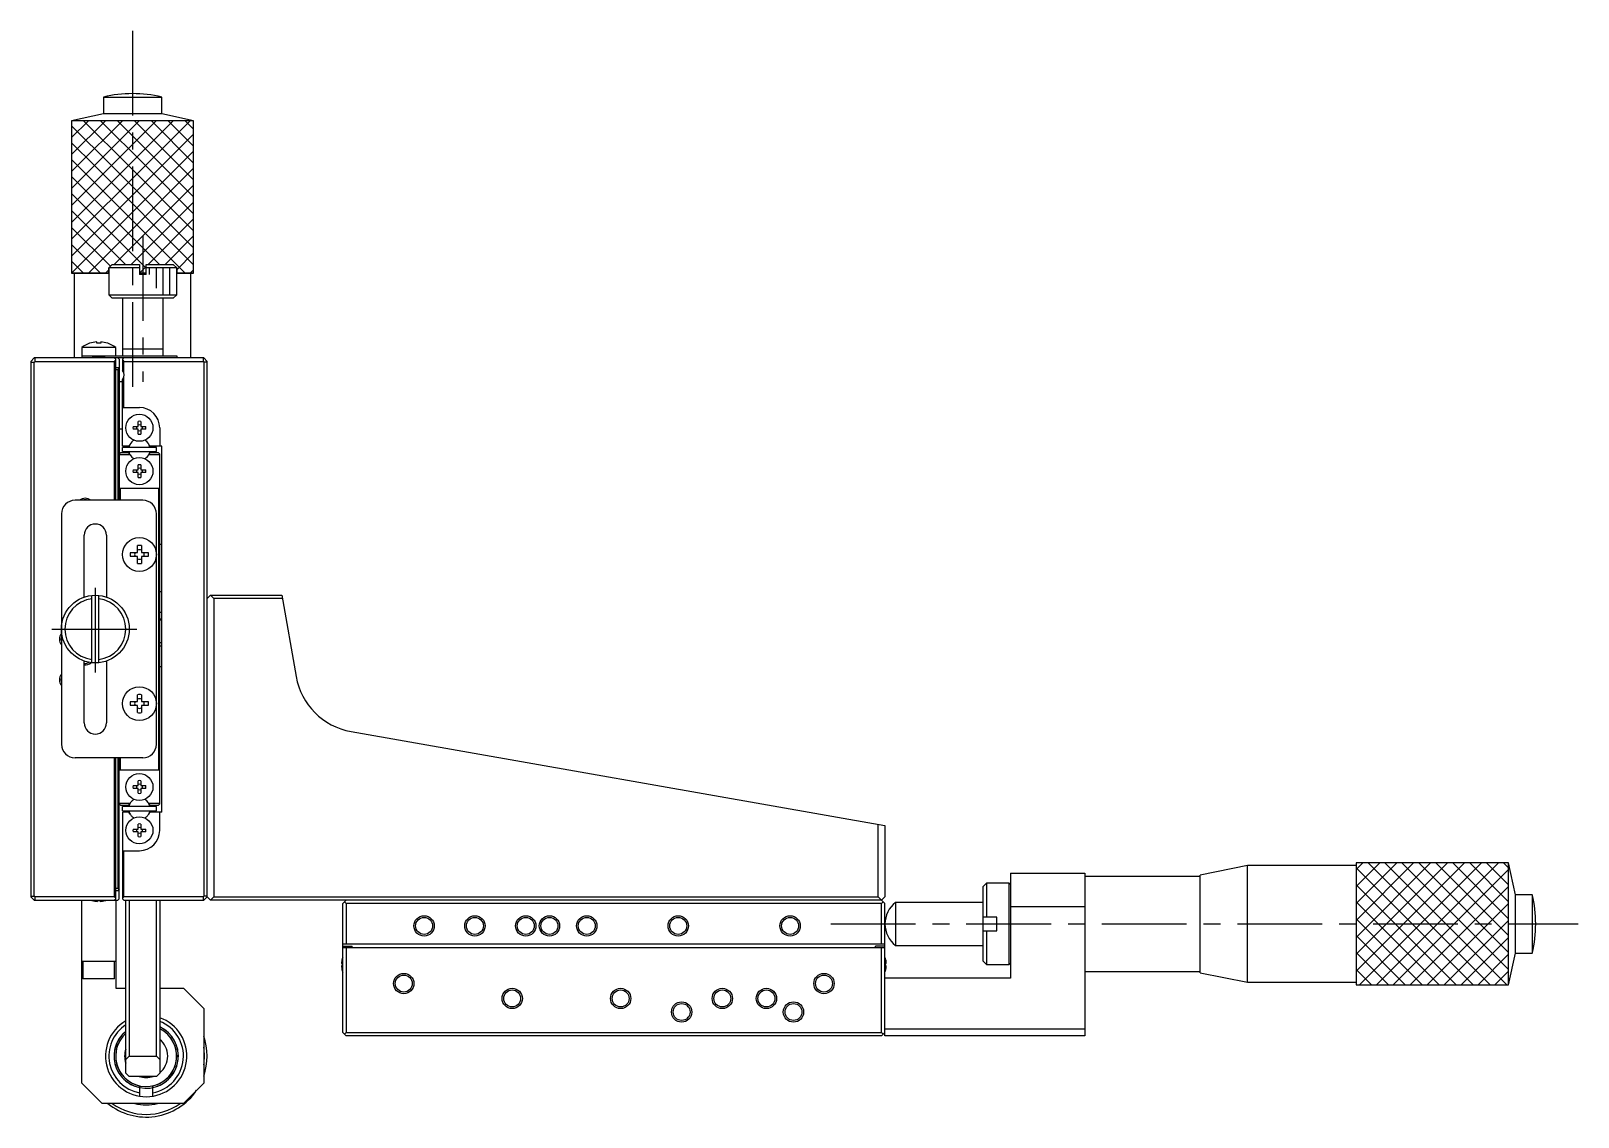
# Model space of a CAD drawing. Extents: x -490 to 413, y 14 to 725.
# Drawn here: x -407.7 to -179.4, y 317.1 to 477.3 of the extents above; entities that cross this region are included whole.
import ezdxf

# ---------------------------------------------------------------- set-up
doc = ezdxf.new("R2010")
doc.units = 0
doc.header["$LTSCALE"] = 10
doc.linetypes.add('CENTER', pattern=[2, 1.25, -0.25, 0.25, -0.25])
doc.linetypes.add('DASHED', pattern=[3.5, 2, -1.5])
doc.layers.get('0').update_dxf_attribs({"linetype": 'CONTINUOUS'})
doc.layers.add('CENTER', color=1, linetype='CENTER')

msp = doc.modelspace()

# ---------------------------------------------------------------- linework, layer by layer
at = {"color": 7, "linetype": 'CONTINUOUS'}
for p, q in [((-396.988673, 467.556108), (-388.388673, 467.556108)), ((-396.988673, 467.556108), (-396.988673, 465.056108)), ((-388.388673, 465.056108), (-388.388673, 467.556108)), ((-396.988673, 465.056108), (-401.688673, 464.056108)), ((-383.688673, 464.056108), (-401.688673, 464.056108)), ((-401.688673, 464.056108), (-401.688673, 441.556108)), ((-388.388673, 465.056108), (-396.988673, 465.056108)), ((-383.688673, 464.056108), (-388.388673, 465.056108)), ((-383.688673, 441.556108), (-383.688673, 464.056108)), ((-395.688673, 442.856108), (-396.188673, 442.356108)), ((-395.688673, 442.856108), (-391.688673, 442.856108)), ((-391.688673, 442.856108), (-391.688673, 441.356108)), ((-390.688673, 442.856108), (-386.688673, 442.856108)), ((-390.688673, 441.356108), (-390.688673, 442.856108)), ((-386.188673, 442.356108), (-386.688673, 442.856108)), ((-396.188673, 441.556108), (-401.688673, 441.556108)), ((-401.288673, 441.556108), (-401.288673, 429.056108)), ((-391.688673, 442.356108), (-396.188673, 442.356108)), ((-396.188673, 442.356108), (-396.188673, 438.356108)), ((-390.688673, 441.556108), (-391.688673, 441.556108)), ((-390.688673, 441.356108), (-391.688673, 441.356108)), ((-386.188673, 442.356108), (-390.688673, 442.356108)), ((-386.188673, 438.356108), (-386.188673, 442.356108)), ((-383.688673, 441.556108), (-386.188673, 441.556108)), ((-384.088673, 429.056108), (-384.088673, 441.556108)), ((-396.188673, 438.356108), (-386.188673, 438.356108)), ((-396.188673, 438.356108), (-395.688673, 437.856108)), ((-386.688673, 437.856108), (-386.188673, 438.356108)), ((-386.688673, 437.856108), (-395.688673, 437.856108)), ((-394.188673, 437.856108), (-394.188673, 429.356108)), ((-388.188673, 429.356108), (-388.188673, 437.856108)), ((-397.988673, 431.22141), (-397.988673, 431.433544)), ((-397.388673, 431.433544), (-397.388673, 431.22141)), ((-395.188673, 430.578607), (-400.188673, 430.578607)), ((-400.188673, 430.578607), (-400.188673, 429.056108)), ((-400.188673, 429.356108), (-386.188673, 429.356108)), ((-399.004918, 431.22141), (-399.038673, 431.22141)), ((-398.617382, 429.11184), (-398.638673, 429.11184)), ((-397.388673, 431.22141), (-397.988673, 431.22141)), ((-397.888673, 429.11184), (-397.888673, 429.243583)), ((-397.488673, 429.11184), (-397.888673, 429.11184)), ((-397.488673, 429.243583), (-397.488673, 429.11184)), ((-396.738673, 429.11184), (-396.759965, 429.11184)), ((-396.338673, 431.22141), (-396.372429, 431.22141)), ((-395.188673, 429.356108), (-395.188673, 430.578607)), ((-388.188673, 430.356108), (-394.188673, 430.356108)), ((-386.188673, 429.356108), (-386.188673, 429.056108)), ((-407.688673, 428.556108), (-407.188673, 429.056108)), ((-407.688673, 428.556108), (-407.688673, 349.556108)), ((-407.688673, 428.456108), (-407.188673, 428.456108)), ((-382.188673, 429.056108), (-407.188673, 429.056108)), ((-407.188673, 428.456108), (-407.088673, 428.556108)), ((-407.188673, 349.656108), (-407.188673, 428.456108)), ((-407.088673, 428.556108), (-407.088673, 429.056108)), ((-407.088673, 428.556108), (-395.388673, 428.556108)), ((-395.188673, 428.856108), (-395.388673, 429.056108)), ((-395.388673, 428.556108), (-395.188673, 428.756108)), ((-395.388673, 428.556108), (-395.388673, 408.056108)), ((-395.188673, 408.056108), (-395.188673, 428.856108)), ((-395.188673, 427.656108), (-394.688673, 427.656108)), ((-395.188673, 427.356108), (-394.888673, 427.356108)), ((-394.688673, 428.856108), (-394.888673, 429.056108)), ((-394.688673, 427.556108), (-394.888673, 427.356108)), ((-394.888673, 427.356108), (-394.888673, 408.056108)), ((-394.688673, 428.856108), (-394.688673, 408.056108)), ((-393.988673, 429.056108), (-394.188673, 428.856108)), ((-394.188673, 428.856108), (-394.188673, 427.217546)), ((-394.188673, 428.756108), (-393.988673, 428.556108)), ((-393.988673, 426.868358), (-393.988673, 428.556108)), ((-393.988673, 428.556108), (-382.288673, 428.556108)), ((-382.288673, 429.056108), (-382.288673, 428.556108)), ((-382.288673, 428.556108), (-382.188673, 428.456108)), ((-381.688673, 428.556108), (-382.188673, 429.056108)), ((-381.688673, 428.456108), (-382.188673, 428.456108)), ((-382.188673, 428.456108), (-382.188673, 349.656108)), ((-381.688673, 349.556108), (-381.688673, 428.556108)), ((-394.188673, 425.556108), (-394.688673, 425.556108)), ((-394.188673, 416.056108), (-394.188673, 425.89467)), ((-393.988673, 421.756108), (-393.988673, 426.243858)), ((-394.188673, 421.756108), (-391.688673, 421.756108)), ((-394.188673, 418.556108), (-394.688673, 418.556108)), ((-392.617382, 418.956108), (-391.888673, 418.956108)), ((-391.888673, 418.556108), (-392.617382, 418.556108)), ((-391.888673, 418.956108), (-391.888673, 419.684816)), ((-391.888673, 417.827399), (-391.888673, 418.556108)), ((-391.488673, 419.684816), (-391.488673, 418.956108)), ((-391.488673, 418.956108), (-390.759965, 418.956108)), ((-391.488673, 418.556108), (-391.488673, 417.827399)), ((-390.759965, 418.556108), (-391.488673, 418.556108)), ((-388.688673, 418.756108), (-388.688673, 416.056108)), ((-393.233085, 416.056108), (-394.188673, 416.056108)), ((-389.188673, 415.856108), (-394.188673, 415.856108)), ((-394.188673, 415.256108), (-394.188673, 415.856108)), ((-393.063489, 416.349858), (-393.233085, 416.056108)), ((-390.144261, 416.056108), (-390.313858, 416.349858)), ((-388.388673, 416.056108), (-390.144261, 416.056108)), ((-389.188673, 415.256108), (-389.188673, 415.856108)), ((-388.388673, 362.056108), (-388.388673, 416.056108)), ((-394.688673, 414.856108), (-394.488673, 415.056108)), ((-393.059861, 414.756108), (-394.688673, 414.756108)), ((-393.233085, 415.056108), (-394.488673, 415.056108)), ((-394.188673, 415.256108), (-389.188673, 415.256108)), ((-393.063489, 414.762358), (-393.233085, 415.056108)), ((-391.888673, 412.556108), (-391.888673, 413.284816)), ((-391.488673, 413.284816), (-391.488673, 412.556108)), ((-388.688673, 414.756108), (-390.317485, 414.756108)), ((-390.144261, 415.056108), (-390.313858, 414.762358)), ((-388.888673, 415.056108), (-390.144261, 415.056108)), ((-388.688673, 414.856108), (-388.888673, 415.056108)), ((-388.688673, 363.256108), (-388.688673, 414.856108)), ((-392.617382, 412.556108), (-391.888673, 412.556108)), ((-391.888673, 412.156108), (-392.617382, 412.156108)), ((-391.888673, 411.427399), (-391.888673, 412.156108)), ((-391.488673, 412.556108), (-390.759965, 412.556108)), ((-391.488673, 412.156108), (-391.488673, 411.427399)), ((-390.759965, 412.156108), (-391.488673, 412.156108)), ((-394.688673, 409.856108), (-388.688673, 409.856108)), ((-394.488673, 408.056108), (-394.488673, 409.856108)), ((-388.888673, 409.856108), (-388.888673, 368.256108)), ((-391.188673, 408.056108), (-401.188673, 408.056108)), ((-403.188673, 406.056108), (-403.188673, 372.056108)), ((-389.188673, 372.056108), (-389.188673, 406.056108)), ((-399.838673, 393.776012), (-399.838673, 402.906108)), ((-396.538673, 402.906108), (-396.538673, 393.776012)), ((-393.004918, 400.356108), (-391.988673, 400.356108)), ((-391.988673, 399.756108), (-393.004918, 399.756108)), ((-391.988673, 400.356108), (-391.988673, 401.372352)), ((-391.988673, 398.739863), (-391.988673, 399.756108)), ((-391.388673, 401.372352), (-391.388673, 400.356108)), ((-391.388673, 400.356108), (-390.372429, 400.356108)), ((-391.388673, 399.756108), (-391.388673, 398.739863)), ((-390.372429, 399.756108), (-391.388673, 399.756108)), ((-388.388673, 401.556108), (-388.688673, 401.556108)), ((-398.688294, 384.081132), (-398.689053, 394.031007)), ((-397.688294, 384.081209), (-397.689046, 394.031083)), ((-388.388673, 394.556108), (-388.688673, 394.556108)), ((-381.188673, 394.056108), (-381.688673, 393.556108)), ((-380.688673, 393.556108), (-381.188673, 394.056108)), ((-381.188673, 394.056108), (-370.688673, 394.056108)), ((-370.60051, 393.556108), (-380.688673, 393.556108)), ((-380.688673, 393.556108), (-380.688673, 349.556108)), ((-370.688673, 394.056108), (-368.572999, 382.057457)), ((-388.688673, 391.556108), (-388.388673, 391.556108)), ((-388.688673, 390.556108), (-388.388673, 390.556108)), ((-388.388673, 390.356108), (-388.688673, 390.356108)), ((-388.688673, 387.056108), (-388.388673, 387.056108)), ((-388.388673, 386.556108), (-388.688673, 386.556108)), ((-399.838673, 375.206108), (-399.838673, 384.336203)), ((-396.538673, 384.336203), (-396.538673, 375.206108)), ((-388.688673, 383.556108), (-388.388673, 383.556108)), ((-391.988673, 378.356108), (-391.988673, 379.372352)), ((-391.388673, 379.372352), (-391.388673, 378.356108)), ((-393.004918, 378.356108), (-391.988673, 378.356108)), ((-391.988673, 377.756108), (-393.004918, 377.756108)), ((-391.988673, 376.739863), (-391.988673, 377.756108)), ((-391.388673, 378.356108), (-390.372429, 378.356108)), ((-391.388673, 377.756108), (-391.388673, 376.739863)), ((-390.372429, 377.756108), (-391.388673, 377.756108)), ((-360.461392, 373.945865), (-281.688673, 360.056108)), ((-391.188673, 370.056108), (-401.188673, 370.056108)), ((-395.388673, 370.056108), (-395.388673, 349.556108)), ((-395.188673, 349.256108), (-395.188673, 370.056108)), ((-394.888673, 370.056108), (-394.888673, 350.756108)), ((-394.688673, 349.256108), (-394.688673, 370.056108)), ((-394.488673, 368.256108), (-394.488673, 370.056108)), ((-388.688673, 368.256108), (-394.688673, 368.256108)), ((-392.617382, 365.956108), (-391.888673, 365.956108)), ((-391.888673, 365.556108), (-392.617382, 365.556108)), ((-391.888673, 365.956108), (-391.888673, 366.684816)), ((-391.888673, 364.827399), (-391.888673, 365.556108)), ((-391.488673, 366.684816), (-391.488673, 365.956108)), ((-391.488673, 365.956108), (-390.759965, 365.956108)), ((-391.488673, 365.556108), (-391.488673, 364.827399)), ((-390.759965, 365.556108), (-391.488673, 365.556108)), ((-394.688673, 363.356108), (-393.059861, 363.356108)), ((-394.488673, 363.056108), (-394.688673, 363.256108)), ((-394.488673, 363.056108), (-393.233085, 363.056108)), ((-393.233085, 363.056108), (-393.063489, 363.349858)), ((-390.317485, 363.356108), (-388.688673, 363.356108)), ((-390.313858, 363.349858), (-390.144261, 363.056108)), ((-390.144261, 363.056108), (-388.888673, 363.056108)), ((-388.688673, 363.256108), (-388.888673, 363.056108)), ((-389.188673, 362.856108), (-394.188673, 362.856108)), ((-394.188673, 362.256108), (-394.188673, 362.856108)), ((-394.188673, 362.256108), (-389.188673, 362.256108)), ((-393.233085, 362.056108), (-394.188673, 362.056108)), ((-394.188673, 362.056108), (-394.188673, 349.256108)), ((-393.063489, 361.762358), (-393.233085, 362.056108)), ((-390.144261, 362.056108), (-390.313858, 361.762358)), ((-388.388673, 362.056108), (-390.144261, 362.056108)), ((-389.188673, 362.256108), (-389.188673, 362.856108)), ((-388.688673, 359.356108), (-388.688673, 362.056108)), ((-392.617382, 359.556108), (-391.888673, 359.556108)), ((-391.888673, 359.156108), (-392.617382, 359.156108)), ((-391.888673, 359.556108), (-391.888673, 360.284816)), ((-391.888673, 358.427399), (-391.888673, 359.156108)), ((-391.488673, 360.284816), (-391.488673, 359.556108)), ((-391.488673, 359.556108), (-390.759965, 359.556108)), ((-391.488673, 359.156108), (-391.488673, 358.427399)), ((-390.759965, 359.156108), (-391.488673, 359.156108)), ((-282.688673, 349.556108), (-282.688673, 360.232435)), ((-281.688673, 360.056108), (-281.688673, 349.556108)), ((-394.188673, 356.356108), (-391.688673, 356.356108)), ((-393.988673, 349.556108), (-393.988673, 356.356108)), ((-228.188673, 354.156108), (-235.188673, 352.756108)), ((-228.188673, 336.956108), (-228.188673, 354.156108)), ((-212.188673, 354.156108), (-228.188673, 354.156108)), ((-212.188673, 354.556108), (-212.188673, 336.556108)), ((-189.688673, 354.556108), (-212.188673, 354.556108)), ((-189.688673, 336.556108), (-189.688673, 354.556108)), ((-188.688673, 349.856108), (-189.688673, 354.556108)), ((-266.688673, 351.556108), (-267.188673, 351.056108)), ((-266.688673, 351.556108), (-266.688673, 346.556108)), ((-263.388673, 351.556108), (-266.688673, 351.556108)), ((-263.188673, 351.356108), (-263.388673, 351.556108)), ((-263.388673, 339.556108), (-263.388673, 351.556108)), ((-263.188673, 353.056108), (-252.188673, 353.056108)), ((-263.188673, 353.056108), (-263.188673, 337.556108)), ((-252.188673, 353.056108), (-252.188673, 329.056108)), ((-235.188673, 352.556108), (-252.188673, 352.556108)), ((-235.188673, 338.356108), (-235.188673, 352.756108)), ((-407.688673, 349.656108), (-407.188673, 349.656108)), ((-407.688673, 349.556108), (-407.188673, 349.056108)), ((-407.088673, 349.556108), (-407.188673, 349.656108)), ((-407.088673, 349.056108), (-407.088673, 349.556108)), ((-395.388673, 349.556108), (-407.088673, 349.556108)), ((-395.188673, 349.356108), (-395.388673, 349.556108)), ((-395.388673, 349.056108), (-395.188673, 349.256108)), ((-394.888673, 350.756108), (-395.188673, 350.756108)), ((-394.688673, 350.456108), (-395.188673, 350.456108)), ((-394.888673, 350.756108), (-394.688673, 350.556108)), ((-394.888673, 349.056108), (-394.688673, 349.256108)), ((-393.988673, 349.556108), (-394.188673, 349.356108)), ((-394.188673, 349.256108), (-393.988673, 349.056108)), ((-382.288673, 349.556108), (-393.988673, 349.556108)), ((-382.188673, 349.656108), (-382.288673, 349.556108)), ((-382.288673, 349.556108), (-382.288673, 349.056108)), ((-381.688673, 349.656108), (-382.188673, 349.656108)), ((-381.688673, 349.556108), (-382.188673, 349.056108)), ((-381.688673, 349.556108), (-381.188673, 349.056108)), ((-381.188673, 349.056108), (-380.688673, 349.556108)), ((-380.688673, 349.556108), (-282.688673, 349.556108)), ((-282.688673, 349.556108), (-281.688673, 348.556108)), ((-282.188673, 349.056108), (-281.688673, 349.556108)), ((-267.188673, 340.056108), (-267.188673, 351.056108)), ((-188.688673, 341.256108), (-188.688673, 349.856108)), ((-186.188673, 349.856108), (-188.688673, 349.856108)), ((-186.188673, 349.856108), (-186.188673, 341.256108)), ((-407.188673, 349.056108), (-394.888673, 349.056108)), ((-400.188673, 322.056108), (-400.188673, 349.056108)), ((-398.638673, 349.000375), (-398.617382, 349.000375)), ((-397.888673, 349.000375), (-397.488673, 349.000375)), ((-397.888673, 348.868632), (-397.888673, 349.000375)), ((-397.488673, 349.000375), (-397.488673, 348.868632)), ((-396.759965, 349.000375), (-396.738673, 349.000375)), ((-395.188673, 349.056108), (-395.188673, 336.056108)), ((-393.988673, 349.056108), (-382.188673, 349.056108)), ((-393.688673, 323.556108), (-393.688673, 349.056108)), ((-393.188673, 349.056108), (-393.188673, 326.056108)), ((-389.188673, 326.056108), (-389.188673, 349.056108)), ((-388.688673, 349.056108), (-388.688673, 323.556108)), ((-282.188673, 349.056108), (-381.188673, 349.056108)), ((-361.688673, 348.556108), (-361.188673, 349.056108)), ((-361.688673, 329.556108), (-361.688673, 348.556108)), ((-361.188673, 348.556108), (-361.438673, 348.806108)), ((-361.188673, 348.556108), (-361.188673, 342.556108)), ((-282.188673, 348.556108), (-361.188673, 348.556108)), ((-281.938673, 348.806108), (-282.188673, 348.556108)), ((-282.188673, 342.556108), (-282.188673, 348.556108)), ((-281.688673, 329.056108), (-281.688673, 348.556108)), ((-280.121494, 348.731108), (-280.121494, 342.381108)), ((-267.188673, 348.731108), (-280.121494, 348.731108)), ((-252.188673, 348.056108), (-263.188673, 348.056108)), ((-265.188673, 346.556108), (-267.188673, 346.556108)), ((-265.188673, 344.556108), (-265.188673, 346.556108)), ((-281.688673, 342.556108), (-361.688673, 342.556108)), ((-280.121494, 342.381108), (-267.188673, 342.381108)), ((-267.188673, 344.556108), (-265.188673, 344.556108)), ((-266.688673, 344.556108), (-266.688673, 339.556108)), ((-361.762817, 340.444724), (-361.758195, 340.442469)), ((-361.688673, 342.256108), (-360.288673, 342.256108)), ((-361.688673, 342.056108), (-281.688673, 342.056108)), ((-361.188673, 342.056108), (-361.188673, 329.556108)), ((-360.288673, 342.056108), (-360.288673, 342.256108)), ((-283.088673, 342.056108), (-283.088673, 342.256108)), ((-281.688673, 342.256108), (-283.088673, 342.256108)), ((-282.188673, 329.556108), (-282.188673, 342.056108)), ((-281.619152, 340.442469), (-281.614529, 340.444724)), ((-189.688673, 336.556108), (-188.688673, 341.256108)), ((-188.688673, 341.256108), (-186.188673, 341.256108)), ((-400.188673, 340.056108), (-395.188673, 340.056108)), ((-400.038673, 340.056108), (-400.038673, 337.456108)), ((-395.338673, 337.456108), (-395.338673, 340.056108)), ((-361.878532, 339.736108), (-361.758195, 339.736108)), ((-361.758195, 339.376108), (-361.878532, 339.376108)), ((-361.758195, 338.669746), (-361.762817, 338.667492)), ((-361.758195, 339.736108), (-361.758195, 339.376108)), ((-281.619152, 339.736108), (-281.498814, 339.736108)), ((-281.619152, 339.376108), (-281.619152, 339.736108)), ((-281.498814, 339.376108), (-281.619152, 339.376108)), ((-281.614529, 338.667492), (-281.619152, 338.669746)), ((-267.188673, 340.056108), (-266.688673, 339.556108)), ((-266.688673, 339.556108), (-263.388673, 339.556108)), ((-263.388673, 339.556108), (-263.188673, 339.756108)), ((-252.188673, 338.556108), (-235.188673, 338.556108)), ((-235.188673, 338.356108), (-228.188673, 336.956108)), ((-395.338673, 337.456108), (-400.038673, 337.456108)), ((-395.188673, 336.056108), (-393.688673, 336.056108)), ((-388.688673, 336.056108), (-385.188673, 336.056108)), ((-382.188673, 333.056108), (-385.188673, 336.056108)), ((-263.188673, 337.556108), (-281.688673, 337.556108)), ((-228.188673, 336.956108), (-212.188673, 336.956108)), ((-212.188673, 336.556108), (-189.688673, 336.556108)), ((-382.188673, 333.056108), (-382.188673, 322.056108)), ((-361.688673, 329.556108), (-361.188673, 329.056108)), ((-361.188673, 329.556108), (-361.438673, 329.306108)), ((-361.188673, 329.556108), (-282.188673, 329.556108)), ((-282.188673, 329.056108), (-361.188673, 329.056108)), ((-281.938673, 329.306108), (-282.188673, 329.556108)), ((-282.188673, 329.056108), (-281.688673, 329.556108)), ((-281.688673, 330.056108), (-252.188673, 330.056108)), ((-252.188673, 329.056108), (-281.688673, 329.056108)), ((-393.188673, 326.056108), (-393.688673, 325.556108)), ((-393.188673, 326.056108), (-389.188673, 326.056108)), ((-388.688673, 325.556108), (-389.188673, 326.056108)), ((-400.188673, 322.056108), (-397.188673, 319.056108)), ((-393.688673, 323.556108), (-393.188673, 323.056108)), ((-389.188673, 323.056108), (-393.188673, 323.056108)), ((-389.188673, 323.056108), (-388.688673, 323.556108)), ((-385.188673, 319.056108), (-382.188673, 322.056108)), ((-391.688673, 321.668625), (-391.688673, 320.140028)), ((-389.688673, 320.140028), (-389.688673, 321.668625)), ((-385.188673, 319.056108), (-397.188673, 319.056108))]:
    msp.add_line(p, q, dxfattribs=at)
at = {"color": 3, "linetype": 'CONTINUOUS'}
for p, q in [((-401.688673, 461.566546), (-399.199111, 464.056108)), ((-401.688673, 459.066546), (-396.699111, 464.056108)), ((-400.811327, 457.443892), (-394.199111, 464.056108)), ((-399.923542, 464.056108), (-393.311327, 457.443892)), ((-398.311327, 457.443892), (-391.699111, 464.056108)), ((-397.423542, 464.056108), (-390.811327, 457.443892)), ((-395.811327, 457.443892), (-389.199111, 464.056108)), ((-394.923542, 464.056108), (-388.311327, 457.443892)), ((-393.311327, 457.443892), (-386.699111, 464.056108)), ((-392.423542, 464.056108), (-385.811327, 457.443892)), ((-390.811327, 457.443892), (-384.199111, 464.056108)), ((-389.923542, 464.056108), (-383.688673, 457.821239)), ((-387.423542, 464.056108), (-383.688673, 460.321239)), ((-384.923542, 464.056108), (-383.688673, 462.821239)), ((-401.688673, 463.321239), (-395.811327, 457.443892)), ((-388.311327, 457.443892), (-383.688673, 462.066546)), ((-401.688673, 460.821239), (-398.311327, 457.443892)), ((-385.811327, 457.443892), (-383.688673, 459.566546)), ((-401.688673, 458.321239), (-400.811327, 457.443892)), ((-401.688673, 456.566546), (-400.811327, 457.443892)), ((-401.688673, 454.066546), (-398.311327, 457.443892)), ((-401.688673, 451.566546), (-395.811327, 457.443892)), ((-401.688673, 449.066546), (-393.311327, 457.443892)), ((-401.688673, 446.566546), (-390.811327, 457.443892)), ((-401.688673, 444.066546), (-388.311327, 457.443892)), ((-401.688673, 441.566546), (-385.811327, 457.443892)), ((-400.811327, 457.443892), (-384.923542, 441.556108)), ((-399.199111, 441.556108), (-383.688673, 457.066546)), ((-398.311327, 457.443892), (-383.688673, 442.821239)), ((-395.811327, 457.443892), (-383.688673, 445.321239)), ((-393.311327, 457.443892), (-383.688673, 447.821239)), ((-390.811327, 457.443892), (-383.688673, 450.321239)), ((-388.311327, 457.443892), (-383.688673, 452.821239)), ((-385.811327, 457.443892), (-383.688673, 455.321239)), ((-401.688673, 455.821239), (-388.723542, 442.856108)), ((-395.399111, 442.856108), (-383.688673, 454.566546)), ((-401.688673, 453.321239), (-390.688673, 442.321239)), ((-392.899111, 442.856108), (-383.688673, 452.066546)), ((-401.688673, 450.821239), (-393.723542, 442.856108)), ((-401.688673, 448.321239), (-395.956108, 442.588673)), ((-390.399111, 442.856108), (-383.688673, 449.566546)), ((-401.688673, 445.821239), (-397.423542, 441.556108)), ((-387.899111, 442.856108), (-383.688673, 447.066546)), ((-401.688673, 443.321239), (-399.923542, 441.556108)), ((-386.188673, 442.066546), (-383.688673, 444.566546)), ((-396.699111, 441.556108), (-396.188673, 442.066546)), ((-391.688673, 441.566546), (-390.688673, 442.566546)), ((-390.188673, 441.356108), (-390.188673, 442.356108)), ((-389.188673, 439.356108), (-389.188673, 442.356108)), ((-388.188673, 438.356108), (-388.188673, 442.356108)), ((-387.188673, 438.356108), (-387.188673, 442.356108)), ((-384.199111, 441.556108), (-383.688673, 442.066546)), ((-212.188673, 353.566546), (-211.199111, 354.556108)), ((-212.188673, 351.066546), (-208.699111, 354.556108)), ((-212.188673, 348.566546), (-206.199111, 354.556108)), ((-212.188673, 346.066546), (-203.699111, 354.556108)), ((-212.188673, 343.566546), (-201.199111, 354.556108)), ((-212.188673, 341.066546), (-198.699111, 354.556108)), ((-212.188673, 338.566546), (-196.199111, 354.556108)), ((-212.188673, 353.821239), (-194.923542, 336.556108)), ((-211.699111, 336.556108), (-193.699111, 354.556108)), ((-210.423542, 354.556108), (-192.423542, 336.556108)), ((-209.199111, 336.556108), (-191.199111, 354.556108)), ((-207.923542, 354.556108), (-189.923542, 336.556108)), ((-205.423542, 354.556108), (-189.688673, 338.821239)), ((-202.923542, 354.556108), (-189.688673, 341.321239)), ((-200.423542, 354.556108), (-189.688673, 343.821239)), ((-197.923542, 354.556108), (-189.688673, 346.321239)), ((-195.423542, 354.556108), (-189.688673, 348.821239)), ((-192.923542, 354.556108), (-189.688673, 351.321239)), ((-190.423542, 354.556108), (-189.688673, 353.821239)), ((-206.699111, 336.556108), (-189.688673, 353.566546)), ((-212.188673, 351.321239), (-197.423542, 336.556108)), ((-204.199111, 336.556108), (-189.688673, 351.066546)), ((-212.188673, 348.821239), (-199.923542, 336.556108)), ((-201.699111, 336.556108), (-189.688673, 348.566546)), ((-212.188673, 346.321239), (-202.423542, 336.556108)), ((-199.199111, 336.556108), (-189.688673, 346.066546)), ((-212.188673, 343.821239), (-204.923542, 336.556108)), ((-196.699111, 336.556108), (-189.688673, 343.566546)), ((-212.188673, 341.321239), (-207.423542, 336.556108)), ((-194.199111, 336.556108), (-189.688673, 341.066546)), ((-212.188673, 338.821239), (-209.923542, 336.556108)), ((-191.699111, 336.556108), (-189.688673, 338.566546))]:
    msp.add_line(p, q, dxfattribs=at)
at = {"color": 3, "linetype": 'DASHED'}
for p, q in [((-383.688673, 464.056108), (-401.688673, 464.056108)), ((-401.688673, 464.056108), (-401.688673, 441.556108)), ((-383.688673, 441.556108), (-383.688673, 464.056108)), ((-396.188673, 442.356108), (-395.688673, 442.856108)), ((-395.688673, 442.856108), (-391.688673, 442.856108)), ((-391.688673, 442.856108), (-391.688673, 442.356108)), ((-390.688673, 441.556108), (-390.688673, 442.856108)), ((-390.688673, 442.856108), (-386.688673, 442.856108)), ((-386.688673, 442.856108), (-386.188673, 442.356108)), ((-401.688673, 441.556108), (-396.188673, 441.556108)), ((-396.188673, 441.556108), (-396.188673, 442.356108)), ((-391.688673, 441.556108), (-390.688673, 441.556108)), ((-386.188673, 442.356108), (-386.188673, 441.556108)), ((-386.188673, 441.556108), (-383.688673, 441.556108)), ((-189.688673, 354.556108), (-212.188673, 354.556108)), ((-212.188673, 354.556108), (-212.188673, 336.556108)), ((-189.688673, 336.556108), (-189.688673, 354.556108)), ((-212.188673, 336.556108), (-189.688673, 336.556108))]:
    msp.add_line(p, q, dxfattribs=at)
at = {"color": 7, "linetype": 'CONTINUOUS'}
for centre, radius in [((-391.688673, 418.756108), 2), ((-391.688673, 412.356108), 2), ((-391.688673, 400.056108), 2.5), ((-398.188673, 389.056108), 5), ((-391.688673, 378.056108), 2.5), ((-391.688673, 365.756108), 2), ((-391.688673, 359.356108), 2), ((-349.688673, 345.256108), 1.25), ((-342.188673, 345.256108), 1.25), ((-334.688673, 345.256108), 1.25), ((-331.188673, 345.256108), 1.25), ((-325.688673, 345.256108), 1.25), ((-312.188673, 345.256108), 1.25), ((-295.688673, 345.256108), 1.25), ((-352.688673, 336.756108), 1.25), ((-290.688673, 336.756108), 1.25), ((-336.688673, 334.556108), 1.25), ((-320.688673, 334.556108), 1.25), ((-305.688673, 334.556108), 1.25), ((-299.188673, 334.556108), 1.25), ((-311.688673, 332.556108), 1.25), ((-295.188673, 332.556108), 1.25)]:
    msp.add_circle(centre, radius, dxfattribs=at)
at = {"color": 3, "linetype": 'CONTINUOUS'}
for centre in [(-349.688673, 345.256108), (-342.188673, 345.256108), (-334.688673, 345.256108), (-331.188673, 345.256108), (-325.688673, 345.256108), (-312.188673, 345.256108), (-295.688673, 345.256108), (-352.688673, 336.756108), (-290.688673, 336.756108), (-336.688673, 334.556108), (-320.688673, 334.556108), (-305.688673, 334.556108), (-299.188673, 334.556108), (-311.688673, 332.556108), (-295.188673, 332.556108)]:
    msp.add_circle(centre, 1.5, dxfattribs=at)
at = {"color": 7, "linetype": 'CONTINUOUS'}
for centre, radius, start, end in [((-392.688673, 449.316108), 18.74, 76.734971, 103.265029), ((-397.688673, 427.456108), 3.988734, 94.313394, 109.268203), ((-397.688673, 427.456108), 3.988734, 70.731797, 85.686606), ((-397.688673, 427.456108), 4, 109.724634, 128.682187), ((-397.688673, 426.056108), 3.2, 107.270005, 110.364135), ((-397.688673, 426.056108), 3.193744, 93.59035, 106.905258), ((-397.688673, 426.056108), 3.193744, 73.094742, 86.40965), ((-397.688673, 426.056108), 3.2, 69.635865, 72.729995), ((-397.688673, 427.456108), 4, 51.317813, 70.275366), ((-394.938673, 426.556108), 1, 318.590378, 41.409622), ((-391.688673, 418.756108), 3, 0, 90), ((-391.688673, 418.756108), 0.95, 167.846803, 192.153197), ((-391.688673, 418.756108), 0.435085, 152.633517, 207.366483), ((-391.688673, 418.756108), 0.95, 77.846803, 102.153197), ((-391.688673, 418.756108), 0.435085, 62.633517, 117.366483), ((-391.688673, 418.756108), 0.435085, 242.633517, 297.366483), ((-391.688673, 418.756108), 0.95, 257.846803, 282.153197), ((-391.688673, 418.756108), 0.435085, 332.633517, 27.366483), ((-391.688673, 418.756108), 0.95, 347.846803, 12.153197), ((-391.688673, 415.556109), 1.5875, 135.000026, 169.106985), ((-391.573768, 415.441203), 1.75, 121.881533, 135), ((-391.688673, 415.556109), 1.5875, 120.433263, 134.99975), ((-391.688673, 415.556109), 1.5875, 10.89305, 59.566737), ((-391.803578, 415.441203), 1.75, 45, 58.118467), ((-391.688673, 415.556109), 1.5875, 190.893136, 210), ((-391.688673, 415.556109), 1.5875, 210.000031, 239.566818), ((-391.573768, 415.671013), 1.75, 225, 238.118467), ((-391.688673, 412.356108), 0.95, 77.846803, 102.153197), ((-391.688673, 415.556109), 1.5875, 300.433182, 329.739155), ((-391.803578, 415.671013), 1.75, 301.881533, 315), ((-391.688673, 415.556108), 1.5875, 329.739186, 330), ((-391.688673, 415.556109), 1.5875, 330, 349.106864), ((-391.688673, 412.356108), 0.95, 167.846803, 192.153197), ((-391.688673, 412.356108), 0.435085, 152.633517, 207.366483), ((-391.688673, 412.356108), 0.435085, 62.633517, 117.366483), ((-391.688673, 412.356108), 0.435085, 242.633517, 297.366483), ((-391.688673, 412.356108), 0.95, 257.846803, 282.153197), ((-391.688673, 412.356108), 0.435085, 332.633517, 27.366483), ((-391.688673, 412.356108), 0.95, 347.846803, 12.153197), ((-401.188673, 406.056108), 2, 90, 180), ((-399.688673, 407.056108), 1.075, 68.471096, 111.528904), ((-391.188673, 406.056108), 2, 0, 90), ((-398.188673, 402.906108), 1.65, 0, 180), ((-391.688673, 400.056108), 1.35, 167.160412, 192.839588), ((-391.688673, 400.056108), 0.708484, 154.948092, 205.051908), ((-391.688673, 400.056108), 1.35, 77.160412, 102.839588), ((-391.688673, 400.056108), 0.708484, 64.948092, 115.051908), ((-391.688673, 400.056108), 0.708484, 334.948092, 25.051908), ((-391.688673, 400.056108), 1.35, 347.160412, 12.839588), ((-391.688673, 400.056108), 0.708484, 244.948092, 295.051908), ((-391.688673, 400.056108), 1.35, 257.160412, 282.839588), ((-398.188673, 389.056108), 4.5, 96.383742, 263.625002), ((-398.188673, 389.056108), 4.5, 276.383742, 83.625002), ((-402.188673, 387.556108), 1.075, 158.471096, 201.528904), ((-399.688673, 385.056108), 1.075, 261.979067, 301.920203), ((-402.188673, 381.556108), 1.075, 158.471096, 201.528904), ((-358.72491, 383.793941), 10, 190, 260), ((-391.688673, 378.056108), 1.35, 77.160412, 102.839588), ((-391.688673, 378.056108), 1.35, 167.160412, 192.839588), ((-391.688673, 378.056108), 0.708484, 154.948092, 205.051908), ((-391.688673, 378.056108), 0.708484, 64.948092, 115.051908), ((-391.688673, 378.056108), 0.708484, 244.948092, 295.051908), ((-391.688673, 378.056108), 1.35, 257.160412, 282.839588), ((-391.688673, 378.056108), 0.708484, 334.948092, 25.051908), ((-391.688673, 378.056108), 1.35, 347.160412, 12.839588), ((-398.188673, 375.206108), 1.65, 180, 0), ((-401.188673, 372.056108), 2, 180, 270), ((-391.188673, 372.056108), 2, 270, 0), ((-391.688673, 365.756108), 0.95, 167.846803, 192.153197), ((-391.688673, 365.756108), 0.435085, 152.633517, 207.366483), ((-391.688673, 365.756108), 0.95, 77.846803, 102.153197), ((-391.688673, 365.756108), 0.435085, 62.633517, 117.366483), ((-391.688673, 365.756108), 0.435085, 242.633517, 297.366483), ((-391.688673, 365.756108), 0.435085, 332.633517, 27.366483), ((-391.688673, 365.756108), 0.95, 347.846803, 12.153197), ((-391.688673, 362.556109), 1.5875, 120.433263, 169.106999), ((-391.573768, 362.441203), 1.75, 121.881533, 135), ((-391.688673, 365.756108), 0.95, 257.846803, 282.153197), ((-391.688673, 362.556109), 1.5875, 10.893001, 59.566737), ((-391.803578, 362.441203), 1.75, 45, 58.118467), ((-391.688673, 362.556109), 1.5875, 190.893173, 210), ((-391.688673, 362.556108), 1.5875, 210, 225), ((-391.573768, 362.671013), 1.75, 225, 238.118467), ((-391.688673, 362.556109), 1.5875, 225.000026, 239.566818), ((-391.688673, 362.556109), 1.5875, 300.433182, 315.00025), ((-391.803578, 362.671013), 1.75, 301.881533, 315), ((-391.688673, 362.556108), 1.5875, 315, 330), ((-391.688673, 362.556109), 1.5875, 329.999969, 349.106827), ((-391.688673, 359.356108), 0.95, 167.846803, 192.153197), ((-391.688673, 359.356108), 0.435085, 152.633517, 207.366483), ((-391.688673, 359.356108), 0.95, 77.846803, 102.153197), ((-391.688673, 359.356108), 0.435085, 62.633517, 117.366483), ((-391.688673, 359.356108), 0.435085, 242.633517, 297.366483), ((-391.688673, 359.356108), 0.95, 257.846803, 282.153197), ((-391.688673, 359.356108), 3, 270, 0), ((-391.688673, 359.356108), 0.435085, 332.633517, 27.366483), ((-391.688673, 359.356108), 0.95, 347.846803, 12.153197), ((-204.428673, 345.556108), 18.74, 346.734971, 13.265029), ((-397.688673, 352.056108), 3.2, 249.635865, 252.729995), ((-397.688673, 352.056108), 3.193744, 253.094742, 266.40965), ((-397.688673, 352.056108), 3.193744, 273.59035, 286.905258), ((-397.688673, 352.056108), 3.2, 287.270005, 290.364135), ((-277.688517, 345.556108), 4, 127.462651, 232.537349), ((-358.688673, 339.556108), 3.194933, 163.893288, 176.770291), ((-358.688673, 339.556108), 3.2, 159.635865, 163.877467), ((-284.688673, 339.556108), 3.2, 16.122533, 20.364135), ((-284.688673, 339.556108), 3.194933, 3.229709, 16.106712), ((-358.688673, 339.556108), 3.194933, 183.229709, 196.106712), ((-358.688673, 339.556108), 3.2, 196.122533, 200.364135), ((-284.688673, 339.556108), 3.2, 339.635865, 343.877467), ((-284.688673, 339.556108), 3.194933, 343.893288, 356.770291), ((-390.688673, 326.056108), 6, 120, 70.528779), ((-390.688673, 326.056108), 5.5, 280.475682, 68.676314), ((-390.688673, 326.056108), 5.5, 123.055731, 259.524318), ((-390.688673, 326.056108), 4.75, 129.166711, 65.098938), ((-390.688673, 326.056108), 4.5, 131.810315, 257.160412), ((-390.688673, 326.056108), 4.5, 282.839588, 63.6122), ((-390.688673, 326.056108), 9, 340.811863, 19.188137), ((-390.688673, 326.056108), 3.175, 160.888268, 199.111732), ((-390.688673, 326.056108), 3.175, 309.044313, 50.955687), ((-390.688673, 326.056108), 8.6, 351.253987, 8.746013), ((-390.688673, 326.056108), 3.175, 250.888268, 289.111732), ((-390.688673, 326.056108), 9, 231.057559, 325.859311), ((-390.688673, 326.056108), 8.6, 234.484016, 305.515984), ((-390.688673, 326.056108), 7.2, 256.463797, 283.536203)]:
    msp.add_arc(centre, radius, start, end, dxfattribs=at)
at = {"color": 3, "linetype": 'CONTINUOUS'}
for centre, radius, start, end in [((-399.688673, 407.056108), 1.3, 50.284863, 129.715137), ((-402.188673, 387.556108), 1.3, 140.284863, 219.715137), ((-399.688673, 385.056108), 1.3, 263.37419, 312.452238), ((-402.188673, 381.556108), 1.3, 140.284863, 219.715137), ((-390.688673, 326.056108), 4.75, 129.166711, 257.846803), ((-390.688673, 326.056108), 4.75, 282.153197, 65.098938)]:
    msp.add_arc(centre, radius, start, end, dxfattribs=at)
at = {"color": 9, "linetype": 'CONTINUOUS'}
msp.add_arc((-390.688673, 326.056108), 4.5, 131.810315, 63.6122, dxfattribs=at)
at = {"layer": 'CENTER', "color": 1, "linetype": 'CENTER'}
for p, q in [((-392.688673, 477.306108), (-392.688673, 423.056108)), ((-391.188673, 447.056108), (-391.188673, 425.556108)), ((-398.188673, 382.656108), (-398.188673, 395.456108)), ((-404.588673, 389.056108), (-391.788673, 389.056108)), ((-289.688673, 345.556108), (-179.438673, 345.556108))]:
    msp.add_line(p, q, dxfattribs=at)

doc.saveas('drawing.dxf')
